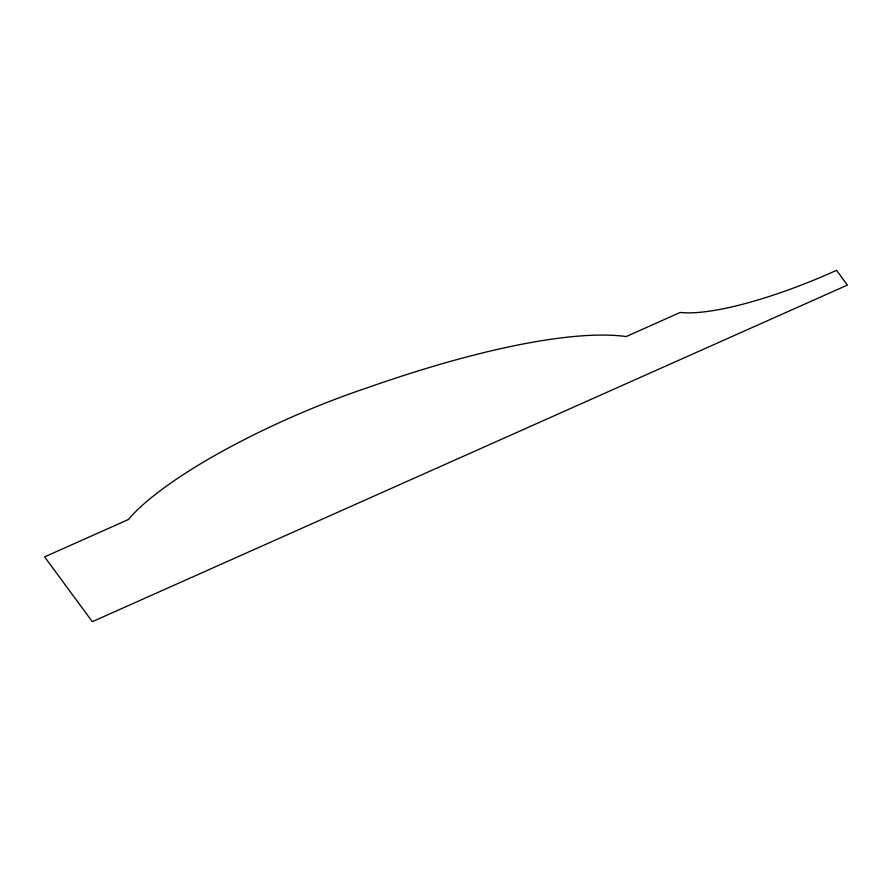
<?xml version="1.0" encoding="UTF-8"?>
<svg xmlns="http://www.w3.org/2000/svg" width="892" height="892" viewBox="0 0 892 892"><rect width="100%" height="100%" fill="white"/><g stroke="black" fill="none" stroke-linecap="round" stroke-linejoin="round"><path stroke-width="1.34" d="M128.403 519.523L44.6 556.876L92.311 621.668L847.4 285.094L836.529 270.332A160.014 37.352 -23.3 0 1 680.239 312.445L626.184 336.552A394.532 92.099 -23.3 0 0 367.147 387.842A217.871 50.855 -23.3 0 0 128.403 519.523"/></g></svg>
